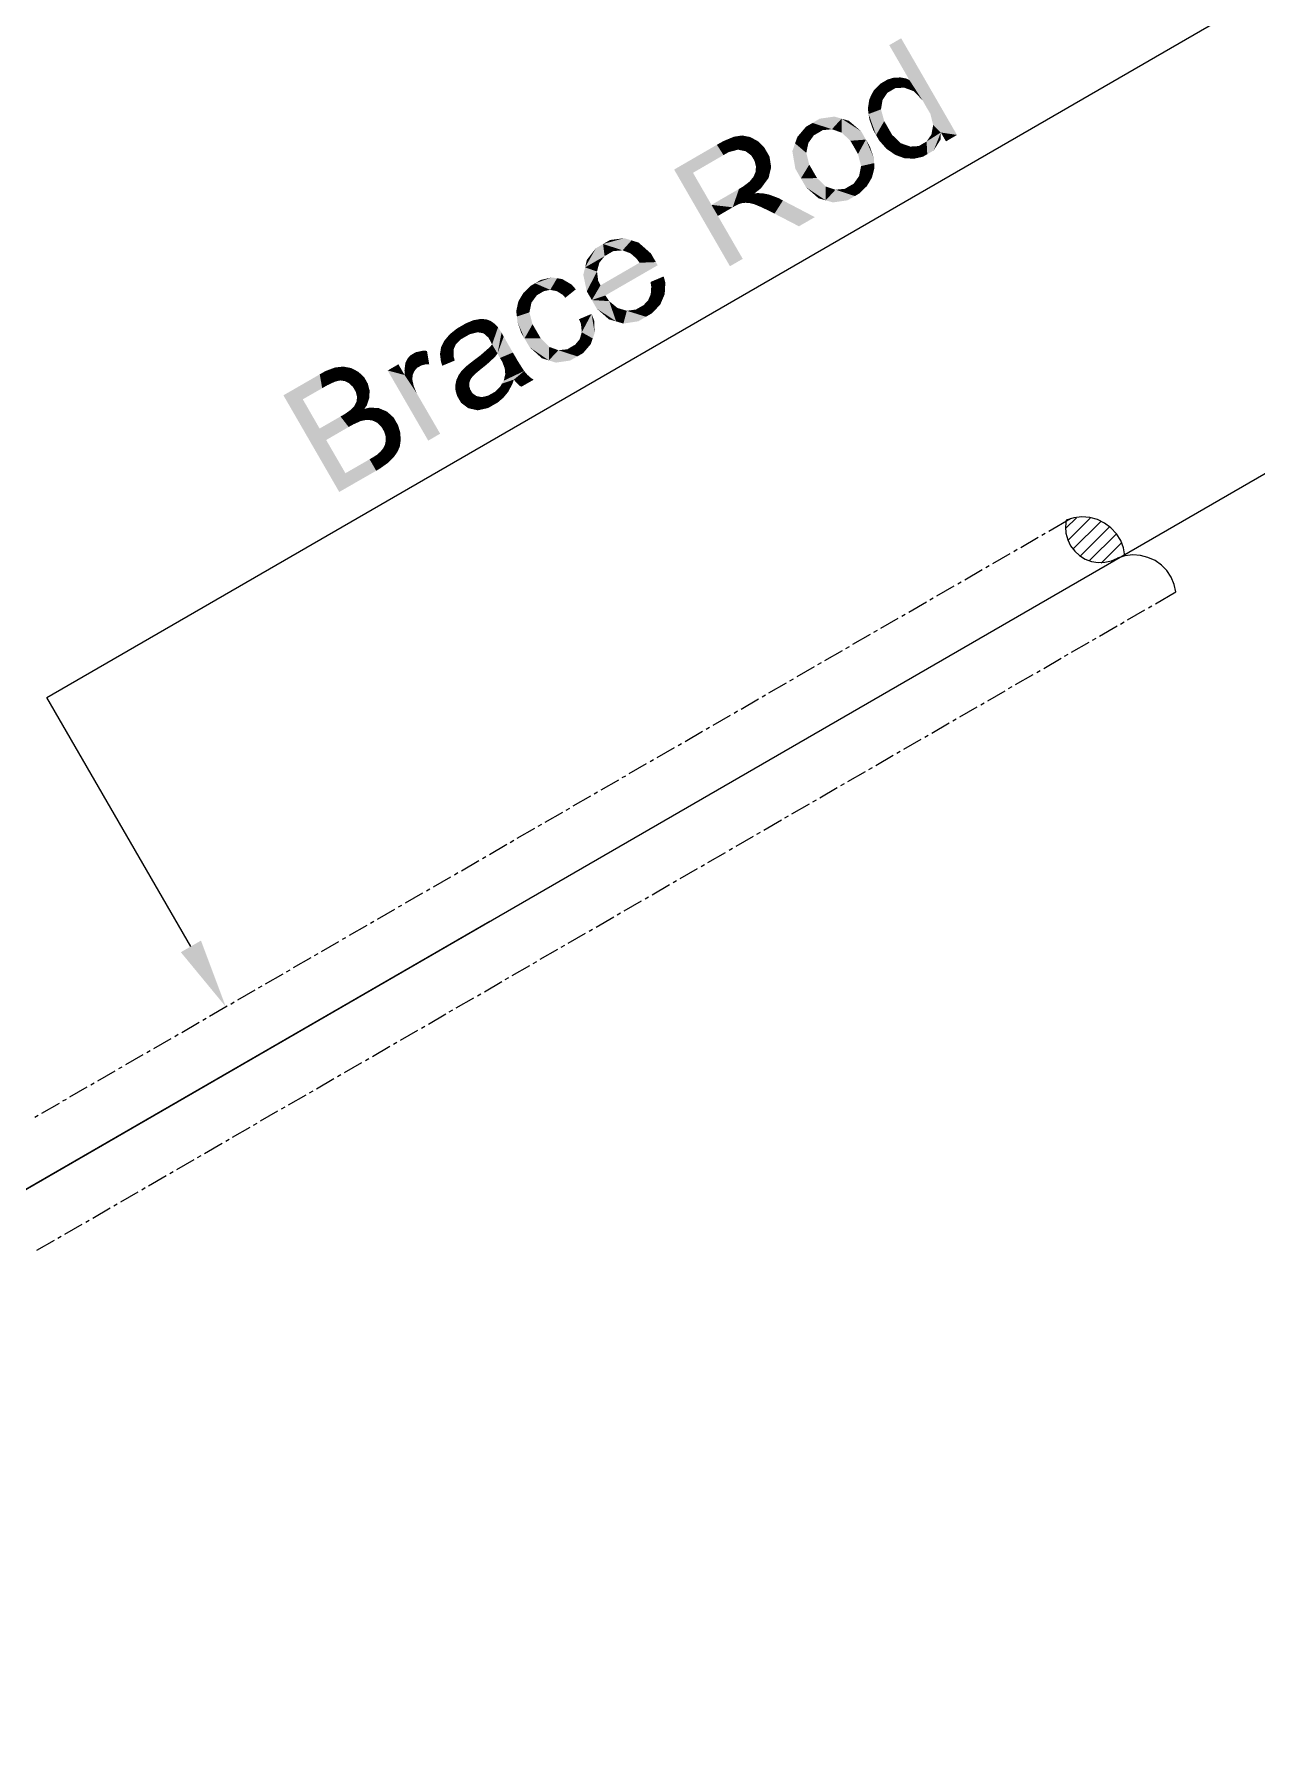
# Model space of a CAD drawing. Header units: millimetres. Extents: x 2 to 579, y 1 to 405.
# Drawn here: x 194.16 to 203.62, y 107.42 to 120.62 of the extents above; entities that cross this region are included whole.
import ezdxf

# ---------------------------------------------------------------- set-up
doc = ezdxf.new("R2010")
doc.units = ezdxf.units.MM
doc.linetypes.add('XKITLINE00', pattern=[0])
doc.layers.add('LinkedObject', color=7, linetype='Continuous', lineweight=0)

# ---------------------------------------------------------------- blocks, each defined once
blk = doc.blocks.new('*A4')
at = {"layer": 'LinkedObject'}
for color, points in [(7, [(200.868, 120.586), (200.931, 120.264), (200.776, 120.533)]), (7, [(200.868, 120.586), (201.032, 120.108), (200.931, 120.264)]), (7, [(201.032, 120.108), (200.868, 120.586), (201.3, 119.838)]), (7, [(200.763, 120.267), (200.823, 120.2), (200.739, 120.253)]), (7, [(200.813, 120.282), (200.823, 120.2), (200.763, 120.267)]), (7, [(200.838, 120.282), (200.823, 120.2), (200.813, 120.282)]), (7, [(200.838, 120.282), (200.891, 120.204), (200.823, 120.2)]), (7, [(200.863, 120.283), (200.891, 120.204), (200.838, 120.282)]), (7, [(200.909, 120.274), (200.891, 120.204), (200.863, 120.283)]), (7, [(200.931, 120.264), (200.891, 120.204), (200.909, 120.274)]), (7, [(200.891, 120.204), (200.931, 120.264), (200.927, 120.191)]), (7, [(200.927, 120.191), (200.931, 120.264), (200.964, 120.177)]), (7, [(200.931, 120.264), (201.032, 120.108), (200.964, 120.177)]), (7, [(200.724, 120.109), (200.622, 120.115), (200.638, 120.148)]), (7, [(200.655, 120.181), (200.761, 120.164), (200.638, 120.148)]), (7, [(200.638, 120.148), (200.761, 120.164), (200.724, 120.109)]), (7, [(200.705, 120.233), (200.761, 120.164), (200.655, 120.181)]), (7, [(200.739, 120.253), (200.761, 120.164), (200.705, 120.233)]), (7, [(200.739, 120.253), (200.823, 120.2), (200.792, 120.182)]), (7, [(200.761, 120.164), (200.739, 120.253), (200.792, 120.182)]), (7, [(200.622, 120.115), (200.718, 120.073), (200.61, 120.041)]), (7, [(200.61, 120.041), (200.718, 120.073), (200.616, 120)]), (7, [(200.616, 120), (200.718, 120.073), (200.712, 120.036)]), (7, [(200.712, 120.036), (200.674, 119.837), (200.616, 120)]), (7, [(200.616, 120), (200.674, 119.837), (200.622, 119.959)]), (7, [(200.718, 120.073), (200.622, 120.115), (200.724, 120.109)]), (7, [(200.737, 119.945), (200.674, 119.837), (200.712, 120.036)]), (7, [(201.032, 120.108), (201.3, 119.838), (201.064, 120.052)]), (7, [(201.064, 120.052), (201.3, 119.838), (201.094, 120.002)]), (7, [(201.094, 120.002), (201.3, 119.838), (201.116, 119.915)]), (7, [(200.183, 119.931), (200.047, 119.773), (200.132, 119.902)]), (7, [(200.192, 119.835), (200.047, 119.773), (200.183, 119.931)]), (7, [(200.132, 119.902), (200.047, 119.773), (200.065, 119.823)]), (7, [(200.351, 119.98), (200.183, 119.931), (200.238, 119.964)]), (7, [(200.407, 119.964), (200.183, 119.931), (200.351, 119.98)]), (7, [(200.332, 119.882), (200.183, 119.931), (200.407, 119.964)]), (7, [(200.183, 119.931), (200.261, 119.875), (200.227, 119.855)]), (7, [(200.261, 119.875), (200.183, 119.931), (200.332, 119.882)]), (7, [(200.192, 119.835), (200.183, 119.931), (200.227, 119.855)]), (7, [(200.332, 119.882), (200.407, 119.964), (200.37, 119.869)]), (7, [(200.407, 119.964), (200.408, 119.856), (200.37, 119.869)]), (7, [(200.558, 119.867), (200.407, 119.964), (200.464, 119.947)]), (7, [(200.595, 119.802), (200.407, 119.964), (200.558, 119.867)]), (7, [(200.475, 119.793), (200.407, 119.964), (200.595, 119.802)]), (7, [(200.408, 119.856), (200.407, 119.964), (200.475, 119.793)]), (7, [(200.622, 119.959), (200.674, 119.837), (200.651, 119.877)]), (7, [(200.674, 119.837), (200.737, 119.945), (200.768, 119.891)]), (7, [(200.798, 119.839), (200.674, 119.837), (200.768, 119.891)]), (7, [(201.175, 119.857), (201.102, 119.841), (201.109, 119.878)]), (7, [(201.116, 119.915), (201.175, 119.857), (201.109, 119.878)]), (7, [(201.116, 119.915), (201.3, 119.838), (201.175, 119.857)]), (7, [(199.493, 119.682), (199.111, 119.57), (199.442, 119.762)]), (7, [(199.605, 119.829), (199.442, 119.762), (199.573, 119.824)]), (7, [(199.606, 119.724), (199.442, 119.762), (199.605, 119.829)]), (7, [(199.573, 119.824), (199.442, 119.762), (199.492, 119.79)]), (7, [(199.442, 119.762), (199.535, 119.706), (199.493, 119.682)]), (7, [(199.535, 119.706), (199.442, 119.762), (199.606, 119.724)]), (7, [(199.637, 119.834), (199.635, 119.718), (199.605, 119.829)]), (7, [(199.605, 119.829), (199.635, 119.718), (199.606, 119.724)]), (7, [(199.635, 119.718), (199.637, 119.834), (199.664, 119.712)]), (7, [(199.729, 119.806), (199.637, 119.834), (199.699, 119.822)]), (7, [(199.664, 119.712), (199.637, 119.834), (199.729, 119.806)]), (7, [(199.729, 119.806), (199.708, 119.679), (199.664, 119.712)]), (7, [(199.76, 119.789), (199.708, 119.679), (199.729, 119.806)]), (7, [(199.808, 119.742), (199.708, 119.679), (199.76, 119.789)]), (7, [(199.826, 119.711), (199.708, 119.679), (199.808, 119.742)]), (7, [(200.047, 119.773), (200.092, 119.502), (200.026, 119.712)]), (7, [(200.15, 119.776), (200.047, 119.773), (200.192, 119.835)]), (7, [(200.047, 119.773), (200.15, 119.776), (200.142, 119.738)]), (7, [(200.134, 119.699), (200.092, 119.502), (200.047, 119.773)]), (7, [(200.134, 119.699), (200.047, 119.773), (200.142, 119.738)]), (7, [(200.475, 119.793), (200.595, 119.802), (200.504, 119.743)]), (7, [(200.595, 119.802), (200.534, 119.69), (200.504, 119.743)]), (7, [(200.534, 119.69), (200.595, 119.802), (200.558, 119.597)]), (7, [(200.558, 119.597), (200.595, 119.802), (200.659, 119.62)]), (7, [(200.657, 119.659), (200.595, 119.802), (200.625, 119.75)]), (7, [(200.659, 119.62), (200.595, 119.802), (200.657, 119.659)]), (7, [(200.674, 119.837), (200.798, 119.839), (200.698, 119.795)]), (7, [(200.698, 119.795), (200.798, 119.839), (200.755, 119.73)]), (7, [(200.755, 119.73), (200.798, 119.839), (200.789, 119.707)]), (7, [(200.789, 119.707), (200.798, 119.839), (200.865, 119.774)]), (7, [(200.865, 119.774), (200.893, 119.658), (200.789, 119.707)]), (7, [(200.902, 119.761), (200.893, 119.658), (200.865, 119.774)]), (7, [(200.893, 119.658), (200.902, 119.761), (200.931, 119.656)]), (7, [(200.931, 119.656), (200.902, 119.761), (200.939, 119.748)]), (7, [(200.939, 119.748), (201.07, 119.689), (200.931, 119.656)]), (7, [(201.005, 119.752), (201.07, 119.689), (200.939, 119.748)]), (7, [(201.07, 119.689), (201.005, 119.752), (201.035, 119.77)]), (7, [(201.065, 119.787), (201.07, 119.689), (201.035, 119.77)]), (7, [(201.065, 119.787), (201.175, 119.857), (201.07, 119.689)]), (7, [(201.102, 119.841), (201.175, 119.857), (201.065, 119.787)]), (7, [(201.07, 119.689), (201.175, 119.857), (201.12, 119.718)]), (7, [(201.12, 119.718), (201.175, 119.857), (201.173, 119.802)]), (7, [(201.175, 119.857), (201.3, 119.838), (201.215, 119.788)]), (7, [(199.257, 119.545), (199.111, 119.57), (199.493, 119.682)]), (7, [(199.708, 119.679), (199.826, 119.711), (199.724, 119.653)]), (7, [(199.826, 119.711), (199.734, 119.635), (199.724, 119.653)]), (7, [(199.734, 119.635), (199.826, 119.711), (199.744, 119.595)]), (7, [(199.744, 119.595), (199.826, 119.711), (199.852, 119.547)]), (7, [(199.862, 119.589), (199.826, 119.711), (199.849, 119.671)]), (7, [(199.852, 119.547), (199.826, 119.711), (199.862, 119.589)]), (7, [(200.026, 119.712), (200.092, 119.502), (200.049, 119.577)]), (7, [(200.157, 119.608), (200.092, 119.502), (200.134, 119.699)]), (7, [(200.092, 119.502), (200.157, 119.608), (200.187, 119.556)]), (7, [(200.659, 119.62), (200.55, 119.558), (200.558, 119.597)]), (7, [(200.661, 119.581), (200.55, 119.558), (200.659, 119.62)]), (7, [(200.789, 119.707), (200.893, 119.658), (200.822, 119.684)]), (7, [(200.931, 119.656), (201.07, 119.689), (200.968, 119.654)]), (7, [(200.968, 119.654), (201.07, 119.689), (201.038, 119.67)]), (7, [(199.4, 119.297), (199.543, 118.822), (199.111, 119.57)]), (7, [(199.111, 119.57), (199.257, 119.545), (199.4, 119.297)]), (7, [(199.695, 119.477), (199.733, 119.386), (199.646, 119.44)]), (7, [(199.71, 119.496), (199.852, 119.547), (199.695, 119.477)]), (7, [(199.842, 119.505), (199.695, 119.477), (199.852, 119.547)]), (7, [(199.782, 119.424), (199.695, 119.477), (199.842, 119.505)]), (7, [(199.733, 119.386), (199.695, 119.477), (199.782, 119.424)]), (7, [(199.725, 119.514), (199.852, 119.547), (199.71, 119.496)]), (7, [(199.852, 119.547), (199.725, 119.514), (199.742, 119.553)]), (7, [(199.743, 119.574), (199.852, 119.547), (199.742, 119.553)]), (7, [(199.744, 119.595), (199.852, 119.547), (199.743, 119.574)]), (7, [(200.217, 119.504), (200.092, 119.502), (200.187, 119.556)]), (7, [(200.217, 119.504), (200.284, 119.332), (200.092, 119.502)]), (7, [(200.092, 119.502), (200.284, 119.332), (200.132, 119.433)]), (7, [(200.285, 119.439), (200.284, 119.332), (200.217, 119.504)]), (7, [(200.622, 119.474), (200.5, 119.46), (200.542, 119.519)]), (7, [(200.601, 119.44), (200.5, 119.46), (200.622, 119.474)]), (7, [(200.55, 119.558), (200.642, 119.508), (200.542, 119.519)]), (7, [(200.542, 119.519), (200.642, 119.508), (200.622, 119.474)]), (7, [(200.642, 119.508), (200.55, 119.558), (200.661, 119.581)]), (7, [(199.564, 119.278), (199.4, 119.297), (199.613, 119.42)]), (7, [(199.564, 119.278), (199.613, 119.42), (199.584, 119.289)]), (7, [(199.584, 119.289), (199.613, 119.42), (199.612, 119.303)]), (7, [(199.612, 119.303), (199.613, 119.42), (199.621, 119.306)]), (7, [(199.663, 119.313), (199.613, 119.42), (199.646, 119.44)]), (7, [(199.621, 119.306), (199.613, 119.42), (199.635, 119.31)]), (7, [(199.635, 119.31), (199.613, 119.42), (199.663, 119.313)]), (7, [(199.663, 119.313), (199.646, 119.44), (199.678, 119.312)]), (7, [(199.646, 119.44), (199.733, 119.386), (199.678, 119.312)]), (7, [(199.678, 119.312), (199.733, 119.386), (199.693, 119.311)]), (7, [(199.733, 119.386), (199.733, 119.301), (199.693, 119.311)]), (7, [(199.758, 119.388), (199.733, 119.301), (199.733, 119.386)]), (7, [(199.733, 119.301), (199.758, 119.388), (199.757, 119.291)]), (7, [(199.757, 119.291), (199.758, 119.388), (199.781, 119.281)]), (7, [(199.814, 119.383), (199.758, 119.388), (199.799, 119.386)]), (7, [(199.781, 119.281), (199.758, 119.388), (199.814, 119.383)]), (7, [(199.814, 119.383), (199.847, 119.25), (199.781, 119.281)]), (7, [(199.847, 119.376), (199.847, 119.25), (199.814, 119.383)]), (7, [(199.917, 119.35), (199.847, 119.25), (199.847, 119.376)]), (7, [(199.847, 119.25), (199.917, 119.35), (199.888, 119.229)]), (7, [(199.888, 119.229), (199.917, 119.35), (199.953, 119.331)]), (7, [(200.132, 119.433), (200.284, 119.332), (200.228, 119.348)]), (7, [(200.284, 119.332), (200.285, 119.439), (200.322, 119.426)]), (7, [(200.36, 119.414), (200.284, 119.332), (200.322, 119.426)]), (7, [(200.36, 119.414), (200.51, 119.365), (200.284, 119.332)]), (7, [(200.284, 119.332), (200.51, 119.365), (200.34, 119.316)]), (7, [(200.34, 119.316), (200.51, 119.365), (200.453, 119.332)]), (7, [(200.432, 119.421), (200.51, 119.365), (200.36, 119.414)]), (7, [(200.51, 119.365), (200.432, 119.421), (200.466, 119.441)]), (7, [(200.5, 119.46), (200.51, 119.365), (200.466, 119.441)]), (7, [(200.545, 119.386), (200.5, 119.46), (200.601, 119.44)]), (7, [(200.51, 119.365), (200.5, 119.46), (200.545, 119.386)]), (7, [(199.4, 119.297), (199.45, 119.211), (199.543, 118.822)]), (7, [(199.45, 119.211), (199.4, 119.297), (199.564, 119.278)]), (7, [(199.543, 118.822), (199.45, 119.211), (199.642, 118.879)]), (7, [(199.888, 119.229), (199.953, 119.331), (200.077, 119.131)]), (7, [(200.077, 119.131), (199.953, 119.331), (200.2, 119.202)]), (7, [(198.561, 118.994), (198.422, 118.813), (198.505, 118.961)]), (7, [(198.573, 118.9), (198.422, 118.813), (198.561, 118.994)]), (7, [(198.505, 118.961), (198.422, 118.813), (198.435, 118.871)]), (7, [(198.725, 119.039), (198.561, 118.994), (198.615, 119.025)]), (7, [(198.781, 119.022), (198.561, 118.994), (198.725, 119.039)]), (7, [(198.712, 118.945), (198.561, 118.994), (198.781, 119.022)]), (7, [(198.561, 118.994), (198.64, 118.939), (198.605, 118.919)]), (7, [(198.64, 118.939), (198.561, 118.994), (198.712, 118.945)]), (7, [(198.573, 118.9), (198.561, 118.994), (198.605, 118.919)]), (7, [(198.712, 118.945), (198.781, 119.022), (198.749, 118.931)]), (7, [(198.781, 119.022), (198.773, 118.922), (198.749, 118.931)]), (7, [(198.773, 118.922), (198.781, 119.022), (198.82, 118.881)]), (7, [(198.931, 118.921), (198.781, 119.022), (198.836, 119.005)]), (7, [(198.82, 118.881), (198.781, 119.022), (198.931, 118.921)]), (7, [(198.422, 118.813), (198.435, 118.628), (198.408, 118.755)]), (7, [(198.532, 118.849), (198.422, 118.813), (198.573, 118.9)]), (7, [(198.523, 118.815), (198.422, 118.813), (198.532, 118.849)]), (7, [(198.422, 118.813), (198.523, 118.815), (198.514, 118.781)]), (7, [(198.514, 118.781), (198.435, 118.628), (198.422, 118.813)]), (7, [(198.972, 118.85), (198.474, 118.56), (198.97, 118.854)]), (7, [(198.541, 118.674), (198.97, 118.854), (198.474, 118.56)]), (7, [(198.979, 118.837), (198.474, 118.56), (198.972, 118.85)]), (7, [(198.983, 118.829), (198.474, 118.56), (198.979, 118.837)]), (7, [(198.579, 118.596), (198.474, 118.56), (198.983, 118.829)]), (7, [(198.843, 118.849), (198.97, 118.854), (198.541, 118.674)]), (7, [(198.82, 118.881), (198.931, 118.921), (198.843, 118.849)]), (7, [(198.97, 118.854), (198.843, 118.849), (198.931, 118.921)]), (7, [(198.035, 118.69), (198.048, 118.597), (198, 118.67)]), (7, [(198.164, 118.735), (198.035, 118.69), (198.079, 118.716)]), (7, [(198.205, 118.729), (198.035, 118.69), (198.164, 118.735)]), (7, [(198.152, 118.639), (198.035, 118.69), (198.205, 118.729)]), (7, [(198.035, 118.69), (198.105, 118.63), (198.082, 118.617)]), (7, [(198.105, 118.63), (198.035, 118.69), (198.152, 118.639)]), (7, [(198.048, 118.597), (198.035, 118.69), (198.082, 118.617)]), (7, [(198.152, 118.639), (198.205, 118.729), (198.176, 118.634)]), (7, [(198.205, 118.729), (198.201, 118.63), (198.176, 118.634)]), (7, [(198.201, 118.63), (198.205, 118.729), (198.247, 118.602)]), (7, [(198.319, 118.679), (198.205, 118.729), (198.246, 118.722)]), (7, [(198.35, 118.643), (198.205, 118.729), (198.319, 118.679)]), (7, [(198.247, 118.602), (198.205, 118.729), (198.35, 118.643)]), (7, [(198.523, 118.711), (198.435, 118.628), (198.514, 118.781)]), (7, [(198.435, 118.628), (198.523, 118.711), (198.541, 118.674)]), (7, [(199.03, 118.743), (198.934, 118.665), (198.928, 118.7)]), (7, [(198.93, 118.606), (199.03, 118.743), (199.038, 118.606)]), (7, [(198.934, 118.665), (199.03, 118.743), (198.93, 118.606)]), (7, [(199.038, 118.606), (199.03, 118.743), (199.043, 118.695)]), (7, [(197.905, 118.549), (197.999, 118.502), (197.889, 118.474)]), (7, [(198.006, 118.539), (197.905, 118.549), (197.925, 118.583)]), (7, [(197.999, 118.502), (197.905, 118.549), (198.006, 118.539)]), (7, [(197.945, 118.616), (198.048, 118.597), (197.925, 118.583)]), (7, [(197.925, 118.583), (198.048, 118.597), (198.006, 118.539)]), (7, [(198, 118.67), (198.048, 118.597), (197.945, 118.616)]), (7, [(198.247, 118.602), (198.35, 118.643), (198.269, 118.578)]), (7, [(198.541, 118.674), (198.474, 118.56), (198.435, 118.628)]), (7, [(198.608, 118.552), (198.474, 118.56), (198.579, 118.596)]), (7, [(198.474, 118.56), (198.662, 118.395), (198.512, 118.494)]), (7, [(198.608, 118.552), (198.662, 118.395), (198.474, 118.56)]), (7, [(198.672, 118.499), (198.662, 118.395), (198.608, 118.552)]), (7, [(198.875, 118.521), (199.021, 118.566), (198.893, 118.431)]), (7, [(198.91, 118.559), (199.021, 118.566), (198.875, 118.521)]), (7, [(198.893, 118.431), (199.021, 118.566), (198.94, 118.458)]), (7, [(198.92, 118.582), (199.038, 118.606), (198.91, 118.559)]), (7, [(199.021, 118.566), (198.91, 118.559), (199.038, 118.606)]), (7, [(198.93, 118.606), (199.038, 118.606), (198.92, 118.582)]), (7, [(198.94, 118.458), (199.021, 118.566), (199.004, 118.526)]), (7, [(197.889, 118.474), (197.999, 118.502), (197.894, 118.433)]), (7, [(197.894, 118.433), (197.999, 118.502), (197.991, 118.465)]), (7, [(197.991, 118.465), (197.953, 118.263), (197.894, 118.433)]), (7, [(197.894, 118.433), (197.953, 118.263), (197.898, 118.392)]), (7, [(198.015, 118.373), (197.953, 118.263), (197.991, 118.465)]), (7, [(198.472, 118.453), (198.39, 118.375), (198.375, 118.412)]), (7, [(198.39, 118.375), (198.472, 118.453), (198.396, 118.311)]), (7, [(198.396, 118.311), (198.472, 118.453), (198.481, 118.263)]), (7, [(198.496, 118.307), (198.472, 118.453), (198.492, 118.402)]), (7, [(198.481, 118.263), (198.472, 118.453), (198.496, 118.307)]), (7, [(198.512, 118.494), (198.662, 118.395), (198.606, 118.411)]), (7, [(198.662, 118.395), (198.672, 118.499), (198.718, 118.378)]), (7, [(198.709, 118.488), (198.718, 118.378), (198.672, 118.499)]), (7, [(198.745, 118.477), (198.718, 118.378), (198.709, 118.488)]), (7, [(198.745, 118.477), (198.893, 118.431), (198.718, 118.378)]), (7, [(198.718, 118.378), (198.893, 118.431), (198.834, 118.396)]), (7, [(198.815, 118.487), (198.893, 118.431), (198.745, 118.477)]), (7, [(198.849, 118.506), (198.893, 118.431), (198.815, 118.487)]), (7, [(198.875, 118.521), (198.893, 118.431), (198.849, 118.506)]), (7, [(197.43, 118.34), (197.353, 118.27), (197.374, 118.295)]), (7, [(197.463, 118.258), (197.353, 118.27), (197.43, 118.34)]), (7, [(197.465, 118.36), (197.53, 118.296), (197.43, 118.34)]), (7, [(197.463, 118.258), (197.43, 118.34), (197.495, 118.276)]), (7, [(197.495, 118.276), (197.43, 118.34), (197.53, 118.296)]), (7, [(197.587, 118.409), (197.465, 118.36), (197.56, 118.405)]), (7, [(197.591, 118.311), (197.465, 118.36), (197.587, 118.409)]), (7, [(197.56, 118.405), (197.465, 118.36), (197.499, 118.38)]), (7, [(197.53, 118.296), (197.465, 118.36), (197.591, 118.311)]), (7, [(197.657, 118.411), (197.587, 118.409), (197.613, 118.414)]), (7, [(197.674, 118.405), (197.587, 118.409), (197.657, 118.411)]), (7, [(197.591, 118.311), (197.587, 118.409), (197.618, 118.306)]), (7, [(197.618, 118.306), (197.587, 118.409), (197.637, 118.302)]), (7, [(197.587, 118.409), (197.673, 118.27), (197.637, 118.302)]), (7, [(197.674, 118.405), (197.673, 118.27), (197.587, 118.409)]), (7, [(197.692, 118.398), (197.673, 118.27), (197.674, 118.405)]), (7, [(197.724, 118.375), (197.673, 118.27), (197.692, 118.398)]), (7, [(197.739, 118.359), (197.673, 118.27), (197.724, 118.375)]), (7, [(197.673, 118.27), (197.739, 118.359), (197.748, 118.349)]), (7, [(197.673, 118.27), (197.748, 118.349), (197.689, 118.242)]), (7, [(197.689, 118.242), (197.748, 118.349), (197.691, 118.239)]), (7, [(197.691, 118.239), (197.748, 118.349), (197.697, 118.227)]), (7, [(197.697, 118.227), (197.748, 118.349), (197.702, 118.217)]), (7, [(197.702, 118.217), (197.748, 118.349), (197.744, 118.146)]), (7, [(197.775, 118.308), (197.744, 118.146), (197.748, 118.349)]), (7, [(197.792, 118.277), (197.744, 118.146), (197.775, 118.308)]), (7, [(197.898, 118.392), (197.953, 118.263), (197.928, 118.306)]), (7, [(197.953, 118.263), (198.015, 118.373), (198.046, 118.32)]), (7, [(198.078, 118.265), (197.953, 118.263), (198.046, 118.32)]), (7, [(198.481, 118.263), (198.38, 118.257), (198.388, 118.284)]), (7, [(198.396, 118.311), (198.481, 118.263), (198.388, 118.284)]), (7, [(197.166, 118.168), (197.087, 118.142), (197.11, 118.156)]), (7, [(197.198, 118.167), (197.087, 118.142), (197.166, 118.168)]), (7, [(197.193, 118.064), (197.087, 118.142), (197.198, 118.167)]), (7, [(197.193, 118.064), (197.198, 118.167), (197.215, 118.064)]), (7, [(197.303, 118.169), (197.317, 118.052), (197.299, 118.143)]), (7, [(197.413, 118.198), (197.303, 118.169), (197.422, 118.219)]), (7, [(197.307, 118.195), (197.422, 118.219), (197.303, 118.169)]), (7, [(197.404, 118.178), (197.303, 118.169), (197.413, 118.198)]), (7, [(197.404, 118.178), (197.317, 118.052), (197.303, 118.169)]), (7, [(197.332, 118.245), (197.422, 118.219), (197.307, 118.195)]), (7, [(197.404, 118.125), (197.317, 118.052), (197.404, 118.178)]), (7, [(197.353, 118.27), (197.422, 118.219), (197.332, 118.245)]), (7, [(197.422, 118.219), (197.353, 118.27), (197.463, 118.258)]), (7, [(197.681, 118.193), (197.744, 118.146), (197.609, 118.13)]), (7, [(197.702, 118.217), (197.744, 118.146), (197.681, 118.193)]), (7, [(197.792, 118.277), (197.763, 118.112), (197.744, 118.146)]), (7, [(197.863, 118.154), (197.763, 118.112), (197.792, 118.277)]), (7, [(197.863, 118.154), (197.781, 118.082), (197.763, 118.112)]), (7, [(197.781, 118.082), (197.863, 118.154), (197.8, 118.031)]), (7, [(197.8, 118.031), (197.863, 118.154), (197.9, 118.09)]), (7, [(198.078, 118.265), (198.141, 118.093), (197.953, 118.263)]), (7, [(197.953, 118.263), (198.141, 118.093), (197.993, 118.195)]), (7, [(197.993, 118.195), (198.141, 118.093), (198.087, 118.11)]), (7, [(198.144, 118.198), (198.141, 118.093), (198.078, 118.265)]), (7, [(198.141, 118.093), (198.144, 118.198), (198.18, 118.185)]), (7, [(198.215, 118.172), (198.141, 118.093), (198.18, 118.185)]), (7, [(198.215, 118.172), (198.362, 118.124), (198.141, 118.093)]), (7, [(198.284, 118.179), (198.362, 118.124), (198.215, 118.172)]), (7, [(198.362, 118.124), (198.284, 118.179), (198.317, 118.199)]), (7, [(198.344, 118.214), (198.362, 118.124), (198.317, 118.199)]), (7, [(198.344, 118.214), (198.481, 118.263), (198.362, 118.124)]), (7, [(198.38, 118.257), (198.481, 118.263), (198.344, 118.214)]), (7, [(198.362, 118.124), (198.481, 118.263), (198.406, 118.149)]), (7, [(198.406, 118.149), (198.481, 118.263), (198.466, 118.219)]), (7, [(196.486, 118.038), (196.487, 117.929), (196.411, 118.01)]), (7, [(196.526, 117.938), (196.486, 118.038), (196.519, 118.042)]), (7, [(196.487, 117.929), (196.486, 118.038), (196.507, 117.934)]), (7, [(196.507, 117.934), (196.486, 118.038), (196.526, 117.938)]), (7, [(196.551, 118.045), (196.563, 117.933), (196.519, 118.042)]), (7, [(196.519, 118.042), (196.563, 117.933), (196.526, 117.938)]), (7, [(196.612, 118.034), (196.563, 117.933), (196.551, 118.045)]), (7, [(196.64, 118.019), (196.563, 117.933), (196.612, 118.034)]), (7, [(196.563, 117.933), (196.64, 118.019), (196.58, 117.924)]), (7, [(196.64, 118.019), (196.597, 117.915), (196.58, 117.924)]), (7, [(196.597, 117.915), (196.64, 118.019), (196.625, 117.888)]), (7, [(196.625, 117.888), (196.64, 118.019), (196.727, 117.937)]), (7, [(196.712, 117.963), (196.64, 118.019), (196.668, 118.004)]), (7, [(196.727, 117.937), (196.64, 118.019), (196.712, 117.963)]), (7, [(197.025, 117.98), (196.894, 118.015), (196.977, 118.063)]), (7, [(197.031, 118.073), (197.025, 117.98), (197.024, 118.018)]), (7, [(197.039, 118.09), (197.025, 117.98), (197.031, 118.073)]), (7, [(197.122, 118.036), (197.025, 117.98), (197.039, 118.09)]), (7, [(197.101, 118.011), (197.025, 117.98), (197.122, 118.036)]), (7, [(197.047, 118.107), (197.137, 118.044), (197.039, 118.09)]), (7, [(197.039, 118.09), (197.137, 118.044), (197.122, 118.036)]), (7, [(197.071, 118.133), (197.137, 118.044), (197.047, 118.107)]), (7, [(197.087, 118.142), (197.137, 118.044), (197.071, 118.133)]), (7, [(197.087, 118.142), (197.154, 118.054), (197.137, 118.044)]), (7, [(197.154, 118.054), (197.087, 118.142), (197.193, 118.064)]), (7, [(197.299, 118.143), (197.317, 118.052), (197.306, 118.085)]), (7, [(197.317, 118.052), (197.404, 118.125), (197.413, 118.092)]), (7, [(197.484, 118.03), (197.536, 117.948), (197.468, 118.015)]), (7, [(197.495, 118.042), (197.554, 117.972), (197.484, 118.03)]), (7, [(197.536, 117.948), (197.484, 118.03), (197.545, 117.96)]), (7, [(197.545, 117.96), (197.484, 118.03), (197.554, 117.972)]), (7, [(197.532, 118.072), (197.589, 118.004), (197.495, 118.042)]), (7, [(197.495, 118.042), (197.589, 118.004), (197.554, 117.972)]), (7, [(197.557, 118.091), (197.615, 118.025), (197.532, 118.072)]), (7, [(197.532, 118.072), (197.615, 118.025), (197.589, 118.004)]), (7, [(197.609, 118.13), (197.66, 118.061), (197.557, 118.091)]), (7, [(197.557, 118.091), (197.66, 118.061), (197.615, 118.025)]), (7, [(197.609, 118.13), (197.744, 118.146), (197.66, 118.061)]), (7, [(197.66, 118.061), (197.744, 118.146), (197.725, 118.121)]), (7, [(197.792, 117.936), (197.9, 118.09), (197.95, 118.011)]), (7, [(197.804, 117.986), (197.9, 118.09), (197.792, 117.936)]), (7, [(197.9, 118.09), (197.802, 118.011), (197.8, 118.031)]), (7, [(197.802, 118.011), (197.9, 118.09), (197.804, 117.986)]), (7, [(198.141, 118.093), (198.362, 118.124), (198.196, 118.076)]), (7, [(198.196, 118.076), (198.362, 118.124), (198.306, 118.092)]), (7, [(196.387, 117.878), (196.087, 117.823), (196.368, 117.985)]), (7, [(196.411, 118.01), (196.487, 117.929), (196.368, 117.985)]), (7, [(196.368, 117.985), (196.487, 117.929), (196.427, 117.901)]), (7, [(196.387, 117.878), (196.368, 117.985), (196.427, 117.901)]), (7, [(196.727, 117.937), (196.636, 117.869), (196.625, 117.888)]), (7, [(196.636, 117.869), (196.727, 117.937), (196.647, 117.85)]), (7, [(196.647, 117.85), (196.727, 117.937), (196.657, 117.811)]), (7, [(196.657, 117.811), (196.727, 117.937), (196.753, 117.832)]), (7, [(196.754, 117.86), (196.727, 117.937), (196.74, 117.913)]), (7, [(196.753, 117.832), (196.727, 117.937), (196.754, 117.86)]), (7, [(196.894, 118.015), (197.025, 117.98), (197.208, 117.472)]), (7, [(197.094, 117.995), (197.025, 117.98), (197.101, 118.011)]), (7, [(197.087, 117.979), (197.025, 117.98), (197.094, 117.995)]), (7, [(197.119, 117.838), (197.3, 117.526), (197.025, 117.98)]), (7, [(197.119, 117.838), (197.025, 117.98), (197.095, 117.896)]), (7, [(197.095, 117.896), (197.025, 117.98), (197.089, 117.925)]), (7, [(197.089, 117.925), (197.025, 117.98), (197.085, 117.944)]), (7, [(197.085, 117.944), (197.025, 117.98), (197.087, 117.979)]), (7, [(197.208, 117.472), (197.025, 117.98), (197.3, 117.526)]), (7, [(197.426, 117.944), (197.526, 117.909), (197.418, 117.904)]), (7, [(197.418, 117.882), (197.526, 117.909), (197.525, 117.896)]), (7, [(197.418, 117.904), (197.526, 117.909), (197.418, 117.882)]), (7, [(197.525, 117.896), (197.442, 117.799), (197.418, 117.882)]), (7, [(197.527, 117.923), (197.426, 117.944), (197.435, 117.962)]), (7, [(197.526, 117.909), (197.426, 117.944), (197.527, 117.923)]), (7, [(197.444, 117.981), (197.536, 117.948), (197.435, 117.962)]), (7, [(197.435, 117.962), (197.536, 117.948), (197.527, 117.923)]), (7, [(197.532, 117.87), (197.442, 117.799), (197.525, 117.896)]), (7, [(197.468, 118.015), (197.536, 117.948), (197.444, 117.981)]), (7, [(197.808, 117.827), (197.724, 117.85), (197.764, 117.889)]), (7, [(197.871, 117.945), (197.764, 117.889), (197.778, 117.913)]), (7, [(197.858, 117.908), (197.764, 117.889), (197.871, 117.945)]), (7, [(197.826, 117.849), (197.764, 117.889), (197.858, 117.908)]), (7, [(197.808, 117.827), (197.764, 117.889), (197.826, 117.849)]), (7, [(197.95, 118.011), (197.871, 117.945), (197.778, 117.913)]), (7, [(197.792, 117.936), (197.95, 118.011), (197.778, 117.913)]), (7, [(197.871, 117.945), (197.95, 118.011), (197.884, 117.927)]), (7, [(197.884, 117.927), (197.95, 118.011), (197.963, 117.996)]), (7, [(197.963, 117.996), (197.912, 117.899), (197.884, 117.927)]), (7, [(197.976, 117.981), (197.912, 117.899), (197.963, 117.996)]), (7, [(197.976, 117.981), (197.928, 117.889), (197.912, 117.899)]), (7, [(198.006, 117.955), (197.928, 117.889), (197.976, 117.981)]), (7, [(197.928, 117.889), (198.006, 117.955), (198.024, 117.944)]), (7, [(196.237, 117.792), (196.087, 117.823), (196.387, 117.878)]), (7, [(196.087, 117.823), (196.418, 117.477), (196.519, 117.075)]), (7, [(196.367, 117.566), (196.418, 117.477), (196.087, 117.823)]), (7, [(196.087, 117.823), (196.237, 117.792), (196.367, 117.566)]), (7, [(196.653, 117.774), (196.733, 117.746), (196.635, 117.739)]), (7, [(196.753, 117.832), (196.653, 117.774), (196.657, 117.811)]), (7, [(196.752, 117.803), (196.653, 117.774), (196.753, 117.832)]), (7, [(196.733, 117.746), (196.653, 117.774), (196.752, 117.803)]), (7, [(197.418, 117.882), (197.442, 117.799), (197.419, 117.86)]), (7, [(197.419, 117.86), (197.442, 117.799), (197.431, 117.819)]), (7, [(197.442, 117.799), (197.532, 117.87), (197.539, 117.858)]), (7, [(197.549, 117.84), (197.442, 117.799), (197.539, 117.858)]), (7, [(197.442, 117.799), (197.549, 117.84), (197.462, 117.765)]), (7, [(197.462, 117.765), (197.549, 117.84), (197.518, 117.723)]), (7, [(197.518, 117.723), (197.549, 117.84), (197.554, 117.715)]), (7, [(197.554, 117.715), (197.549, 117.84), (197.581, 117.817)]), (7, [(197.581, 117.817), (197.591, 117.707), (197.554, 117.715)]), (7, [(197.602, 117.813), (197.591, 117.707), (197.581, 117.817)]), (7, [(197.623, 117.809), (197.591, 117.707), (197.602, 117.813)]), (7, [(197.591, 117.707), (197.623, 117.809), (197.672, 117.725)]), (7, [(197.717, 117.751), (197.623, 117.809), (197.67, 117.82)]), (7, [(197.672, 117.725), (197.623, 117.809), (197.717, 117.751)]), (7, [(197.697, 117.835), (197.744, 117.766), (197.67, 117.82)]), (7, [(197.67, 117.82), (197.744, 117.766), (197.717, 117.751)]), (7, [(197.724, 117.85), (197.744, 117.766), (197.697, 117.835)]), (7, [(197.789, 117.804), (197.724, 117.85), (197.808, 117.827)]), (7, [(197.744, 117.766), (197.724, 117.85), (197.789, 117.804)]), (7, [(196.592, 117.578), (196.367, 117.566), (196.529, 117.659)]), (7, [(196.628, 117.598), (196.529, 117.659), (196.562, 117.678)]), (7, [(196.592, 117.578), (196.529, 117.659), (196.628, 117.598)]), (7, [(196.562, 117.678), (196.714, 117.718), (196.628, 117.598)]), (7, [(196.607, 117.71), (196.714, 117.718), (196.562, 117.678)]), (7, [(196.619, 117.723), (196.733, 117.746), (196.607, 117.71)]), (7, [(196.714, 117.718), (196.607, 117.71), (196.733, 117.746)]), (7, [(196.635, 117.739), (196.733, 117.746), (196.619, 117.723)]), (7, [(196.628, 117.598), (196.714, 117.718), (196.686, 117.624)]), (7, [(196.714, 117.718), (196.731, 117.633), (196.686, 117.624)]), (7, [(196.825, 117.724), (196.714, 117.718), (196.753, 117.728)]), (7, [(196.774, 117.629), (196.714, 117.718), (196.825, 117.724)]), (7, [(196.731, 117.633), (196.714, 117.718), (196.774, 117.629)]), (7, [(196.774, 117.629), (196.825, 117.724), (196.793, 117.62)]), (7, [(196.793, 117.62), (196.825, 117.724), (196.813, 117.61)]), (7, [(196.813, 117.61), (196.825, 117.724), (196.857, 117.71)]), (7, [(196.857, 117.71), (196.845, 117.58), (196.813, 117.61)]), (7, [(196.889, 117.697), (196.845, 117.58), (196.857, 117.71)]), (7, [(196.94, 117.651), (196.845, 117.58), (196.889, 117.697)]), (7, [(196.959, 117.618), (196.845, 117.58), (196.94, 117.651)]), (7, [(196.418, 117.477), (196.367, 117.566), (196.592, 117.578)]), (7, [(196.845, 117.58), (196.959, 117.618), (196.857, 117.559)]), (7, [(196.959, 117.618), (196.867, 117.541), (196.857, 117.559)]), (7, [(196.867, 117.541), (196.959, 117.618), (196.878, 117.506)]), (7, [(196.878, 117.506), (196.959, 117.618), (196.993, 117.507)]), (7, [(196.993, 117.507), (196.879, 117.47), (196.878, 117.506)]), (7, [(196.995, 117.478), (196.879, 117.47), (196.993, 117.507)]), (7, [(196.991, 117.536), (196.959, 117.618), (196.974, 117.592)]), (7, [(196.993, 117.507), (196.959, 117.618), (196.991, 117.536)]), (7, [(196.519, 117.075), (196.418, 117.477), (196.567, 117.22)]), (7, [(196.811, 117.363), (196.897, 117.301), (196.778, 117.342)]), (7, [(196.819, 117.371), (196.897, 117.301), (196.811, 117.363)]), (7, [(196.918, 117.322), (196.819, 117.371), (196.835, 117.384)]), (7, [(196.897, 117.301), (196.819, 117.371), (196.918, 117.322)]), (7, [(196.857, 117.41), (196.969, 117.384), (196.835, 117.384)]), (7, [(196.835, 117.384), (196.969, 117.384), (196.918, 117.322)]), (7, [(196.979, 117.406), (196.857, 117.41), (196.872, 117.438)]), (7, [(196.969, 117.384), (196.857, 117.41), (196.979, 117.406)]), (7, [(196.879, 117.47), (196.988, 117.428), (196.872, 117.438)]), (7, [(196.872, 117.438), (196.988, 117.428), (196.979, 117.406)]), (7, [(196.988, 117.428), (196.879, 117.47), (196.995, 117.478)]), (7, [(196.918, 117.322), (196.969, 117.384), (196.939, 117.342)]), (7, [(196.567, 117.22), (196.805, 117.239), (196.519, 117.075)]), (7, [(196.754, 117.328), (196.805, 117.239), (196.567, 117.22)]), (7, [(196.778, 117.342), (196.84, 117.26), (196.754, 117.328)]), (7, [(196.754, 117.328), (196.84, 117.26), (196.805, 117.239)]), (7, [(196.778, 117.342), (196.897, 117.301), (196.84, 117.26)]), (6, [(195.293, 113.513), (195.449, 113.603), (195.641, 113.091)])]:
    blk.add_hatch(color=color, dxfattribs=at).paths.add_polyline_path(points, flags=17)
at = {"layer": 'LinkedObject', "color": 6, "linetype": 'XKITLINE00', "lineweight": 0}
for p, q in [((194.257, 115.485), (203.417, 120.779)), ((191.998, 110.466), (206.82, 119.032)), ((195.371, 113.558), (194.257, 115.485))]:
    blk.add_line(p, q, dxfattribs=at)
at = {"layer": 'LinkedObject', "color": 9, "linetype": 'XKITLINE00', "lineweight": 0}
for p, q in [((202.01, 116.771), (202.179, 116.869)), ((201.793, 116.646), (201.928, 116.724)), ((201.956, 116.74), (201.983, 116.756)), ((201.577, 116.521), (201.712, 116.599)), ((201.739, 116.615), (201.766, 116.631)), ((201.36, 116.396), (201.496, 116.474)), ((201.523, 116.49), (201.55, 116.506)), ((201.144, 116.271), (201.279, 116.349)), ((201.306, 116.365), (201.333, 116.38)), ((200.927, 116.146), (201.063, 116.224)), ((201.09, 116.24), (201.117, 116.255)), ((202.782, 116.179), (202.809, 116.194)), ((202.836, 116.21), (202.995, 116.302)), ((200.711, 116.021), (200.846, 116.099)), ((200.873, 116.115), (200.9, 116.13)), ((202.404, 115.96), (202.539, 116.038)), ((202.566, 116.053), (202.593, 116.069)), ((202.62, 116.085), (202.755, 116.163)), ((200.494, 115.896), (200.63, 115.974)), ((200.657, 115.99), (200.684, 116.005)), ((202.187, 115.834), (202.322, 115.913)), ((202.349, 115.928), (202.377, 115.944)), ((200.278, 115.771), (200.413, 115.849)), ((200.44, 115.864), (200.467, 115.88)), ((201.971, 115.709), (202.106, 115.788)), ((202.133, 115.803), (202.16, 115.819)), ((200.062, 115.646), (200.197, 115.724)), ((200.224, 115.739), (200.251, 115.755)), ((201.754, 115.584), (201.89, 115.662)), ((201.917, 115.678), (201.944, 115.694)), ((199.845, 115.52), (199.98, 115.599)), ((200.007, 115.614), (200.035, 115.63)), ((201.538, 115.459), (201.673, 115.537)), ((201.7, 115.553), (201.727, 115.569)), ((199.575, 115.364), (199.602, 115.38)), ((199.629, 115.395), (199.764, 115.473)), ((199.791, 115.489), (199.818, 115.505)), ((201.321, 115.334), (201.457, 115.412)), ((201.484, 115.428), (201.511, 115.444)), ((199.358, 115.239), (199.385, 115.255)), ((199.412, 115.27), (199.548, 115.348)), ((201.105, 115.209), (201.24, 115.287)), ((201.267, 115.303), (201.294, 115.318)), ((199.142, 115.114), (199.169, 115.129)), ((199.196, 115.145), (199.331, 115.223)), ((200.888, 115.084), (201.024, 115.162)), ((201.051, 115.178), (201.078, 115.193)), ((198.925, 114.989), (198.952, 115.004)), ((198.979, 115.02), (199.115, 115.098)), ((200.672, 114.959), (200.807, 115.037)), ((200.834, 115.053), (200.861, 115.068)), ((198.709, 114.864), (198.736, 114.879)), ((198.763, 114.895), (198.898, 114.973)), ((200.456, 114.834), (200.591, 114.912)), ((200.618, 114.928), (200.645, 114.943)), ((198.33, 114.645), (198.465, 114.723)), ((198.492, 114.739), (198.519, 114.754)), ((198.546, 114.77), (198.682, 114.848)), ((200.239, 114.709), (200.374, 114.787)), ((200.401, 114.802), (200.429, 114.818)), ((198.114, 114.52), (198.249, 114.598)), ((198.276, 114.613), (198.303, 114.629)), ((200.023, 114.583), (200.158, 114.662)), ((200.185, 114.677), (200.212, 114.693)), ((197.897, 114.395), (198.032, 114.473)), ((198.059, 114.488), (198.086, 114.504)), ((199.806, 114.458), (199.941, 114.537)), ((199.969, 114.552), (199.996, 114.568)), ((197.681, 114.269), (197.816, 114.348)), ((197.843, 114.363), (197.87, 114.379)), ((199.59, 114.333), (199.725, 114.411)), ((199.752, 114.427), (199.779, 114.443)), ((197.464, 114.144), (197.599, 114.222)), ((197.627, 114.238), (197.654, 114.254)), ((199.319, 114.177), (199.346, 114.193)), ((199.373, 114.208), (199.509, 114.286)), ((199.536, 114.302), (199.563, 114.318)), ((197.248, 114.019), (197.383, 114.097)), ((197.41, 114.113), (197.437, 114.129)), ((199.103, 114.052), (199.13, 114.067)), ((199.157, 114.083), (199.292, 114.161)), ((197.031, 113.894), (197.167, 113.972)), ((197.194, 113.988), (197.221, 114.004)), ((198.886, 113.927), (198.913, 113.942)), ((198.94, 113.958), (199.076, 114.036)), ((196.815, 113.769), (196.95, 113.847)), ((196.977, 113.863), (197.004, 113.878)), ((198.67, 113.802), (198.697, 113.817)), ((198.724, 113.833), (198.859, 113.911)), ((197.684, 113.752), (186.724, 107.417)), ((196.598, 113.644), (196.734, 113.722)), ((196.761, 113.738), (196.788, 113.753)), ((198.453, 113.677), (198.48, 113.692)), ((198.508, 113.708), (198.643, 113.786)), ((196.382, 113.519), (196.517, 113.597)), ((196.544, 113.613), (196.571, 113.628)), ((198.075, 113.458), (198.21, 113.536)), ((198.237, 113.551), (198.264, 113.567)), ((198.291, 113.583), (198.426, 113.661)), ((196.166, 113.394), (196.301, 113.472)), ((196.328, 113.488), (196.355, 113.503)), ((197.858, 113.333), (197.993, 113.411)), ((198.021, 113.426), (198.048, 113.442)), ((195.949, 113.269), (196.084, 113.347)), ((196.111, 113.362), (196.138, 113.378)), ((197.642, 113.207), (197.777, 113.286)), ((197.804, 113.301), (197.831, 113.317)), ((195.733, 113.144), (195.868, 113.222)), ((195.895, 113.237), (195.922, 113.253)), ((197.425, 113.082), (197.561, 113.16)), ((197.588, 113.176), (197.615, 113.192)), ((195.462, 112.987), (195.489, 113.003)), ((195.516, 113.018), (195.651, 113.097)), ((195.679, 113.112), (195.706, 113.128)), ((197.209, 112.957), (197.344, 113.035)), ((197.371, 113.051), (197.398, 113.067)), ((195.246, 112.862), (195.273, 112.878)), ((195.3, 112.893), (195.435, 112.972)), ((196.992, 112.832), (197.128, 112.91)), ((197.155, 112.926), (197.182, 112.942)), ((195.029, 112.737), (195.056, 112.753)), ((195.083, 112.768), (195.219, 112.846)), ((196.776, 112.707), (196.911, 112.785)), ((196.938, 112.801), (196.965, 112.816)), ((194.813, 112.612), (194.84, 112.627)), ((194.867, 112.643), (195.002, 112.721)), ((196.559, 112.582), (196.695, 112.66)), ((196.722, 112.676), (196.749, 112.691)), ((194.596, 112.487), (194.623, 112.502)), ((194.65, 112.518), (194.786, 112.596)), ((196.343, 112.457), (196.478, 112.535)), ((196.505, 112.551), (196.532, 112.566)), ((194.217, 112.268), (194.353, 112.346)), ((194.38, 112.362), (194.407, 112.377)), ((194.434, 112.393), (194.569, 112.471)), ((196.127, 112.332), (196.262, 112.41)), ((196.289, 112.426), (196.316, 112.441)), ((194.163, 112.237), (194.19, 112.252)), ((195.91, 112.207), (196.045, 112.285)), ((196.072, 112.3), (196.1, 112.316)), ((195.694, 112.082), (195.829, 112.16)), ((195.856, 112.175), (195.883, 112.191)), ((195.477, 111.956), (195.613, 112.035)), ((195.64, 112.05), (195.667, 112.066)), ((195.207, 111.8), (195.234, 111.816)), ((195.261, 111.831), (195.396, 111.909)), ((195.423, 111.925), (195.45, 111.941)), ((194.99, 111.675), (195.017, 111.691)), ((195.044, 111.706), (195.18, 111.784)), ((194.774, 111.55), (194.801, 111.565)), ((194.828, 111.581), (194.963, 111.659)), ((194.557, 111.425), (194.584, 111.44)), ((194.611, 111.456), (194.747, 111.534)), ((194.341, 111.3), (194.368, 111.315)), ((194.395, 111.331), (194.53, 111.409)), ((194.179, 111.206), (194.314, 111.284))]:
    blk.add_line(p, q, dxfattribs=at)
at = {"layer": 'LinkedObject', "color": 3, "linetype": 'XKITLINE00', "lineweight": 0}
for p, q in [((202.146, 116.858), (202.139, 116.806)), ((202.205, 116.875), (202.146, 116.858)), ((202.266, 116.882), (202.205, 116.875)), ((202.328, 116.877), (202.266, 116.882)), ((202.387, 116.861), (202.328, 116.877)), ((202.443, 116.834), (202.387, 116.861)), ((202.492, 116.797), (202.443, 116.834)), ((202.139, 116.806), (202.143, 116.755)), ((202.143, 116.755), (202.157, 116.705)), ((202.157, 116.705), (202.179, 116.658)), ((202.534, 116.752), (202.492, 116.797)), ((202.567, 116.699), (202.534, 116.752)), ((202.589, 116.642), (202.567, 116.699)), ((202.179, 116.658), (202.211, 116.617)), ((202.211, 116.617), (202.249, 116.582)), ((202.249, 116.582), (202.293, 116.556)), ((202.6, 116.581), (202.542, 116.563)), ((202.6, 116.581), (202.589, 116.642)), ((202.66, 116.588), (202.6, 116.581)), ((202.72, 116.584), (202.66, 116.588)), ((202.778, 116.569), (202.72, 116.584)), ((202.833, 116.544), (202.778, 116.569)), ((202.293, 116.556), (202.342, 116.538)), ((202.342, 116.538), (202.393, 116.53)), ((202.393, 116.53), (202.444, 116.531)), ((202.444, 116.531), (202.495, 116.543)), ((202.495, 116.543), (202.542, 116.563)), ((202.882, 116.509), (202.833, 116.544)), ((202.924, 116.466), (202.882, 116.509)), ((202.958, 116.416), (202.924, 116.466)), ((202.982, 116.36), (202.958, 116.416)), ((202.995, 116.302), (202.982, 116.36))]:
    blk.add_line(p, q, dxfattribs=at)
at = {"layer": 'LinkedObject', "color": 1, "linetype": 'XKITLINE00', "lineweight": 0}
for p, q in [((202.143, 116.794), (202.224, 116.874)), ((202.16, 116.702), (202.331, 116.873)), ((202.198, 116.632), (202.414, 116.847)), ((202.253, 116.578), (202.481, 116.806)), ((202.324, 116.541), (202.535, 116.752)), ((202.416, 116.525), (202.576, 116.684))]:
    blk.add_line(p, q, dxfattribs=at)

msp = doc.modelspace()

# ---------------------------------------------------------------- block references
at = {"lineweight": 0}
msp.add_blockref('*A4', (0, 0), dxfattribs=at)

doc.saveas('drawing.dxf')
